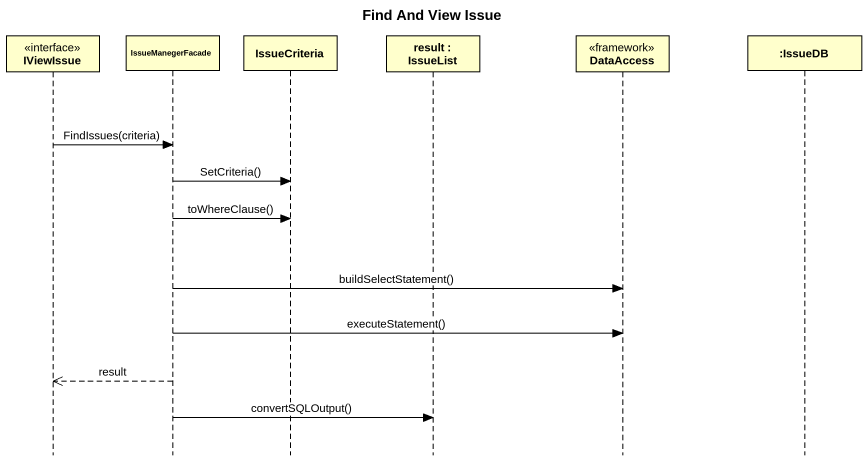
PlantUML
@startuml
title Find And View Issue
hide footbox
participant IViewIssue <<interface>>
participant IssueManegerFacade
participant IssueCriteria
participant "result : IssueList" as result
participant DataAccess <<framework>>
participant ":IssueDB" as IssueDB

IViewIssue -> IssueManegerFacade : FindIssues(criteria)
IssueManegerFacade -> IssueCriteria : SetCriteria()
IssueManegerFacade -> IssueCriteria : toWhereClause()
IssueManegerFacade -> DataAccess : buildSelectStatement()
IssueManegerFacade -> DataAccess : executeStatement()
IssueManegerFacade -->> IViewIssue : result
IssueManegerFacade -> result : convertSQLOutput()
@enduml
